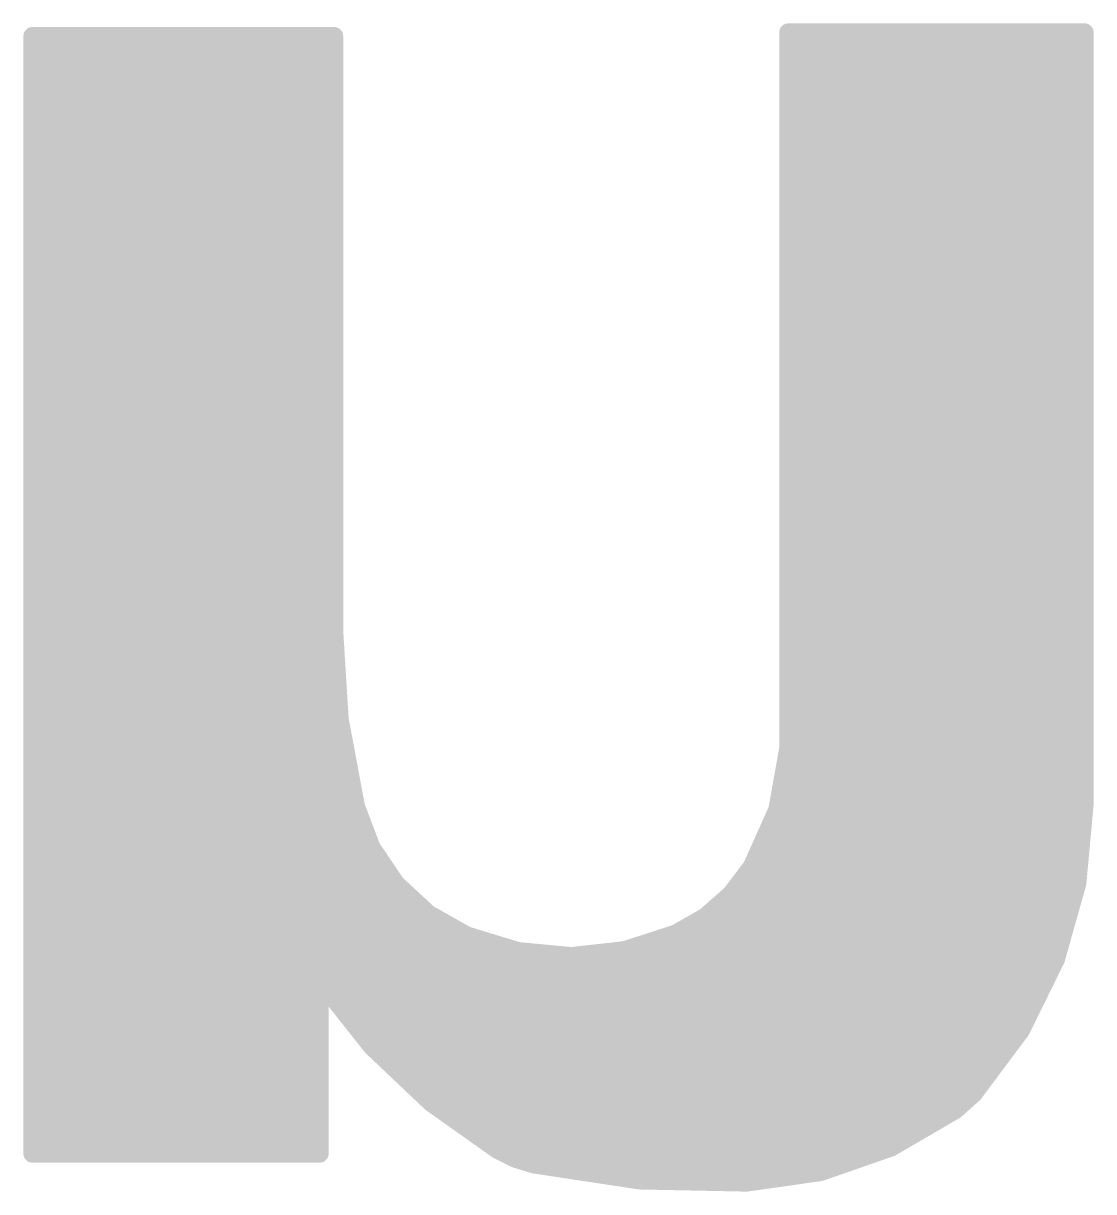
# Model space of a CAD drawing. Extents: x -57.1 to 21.7, y -10.2 to 39.5.
# Drawn here: x 9.84 to 11.336, y 17.155 to 18.788 of the extents above; entities that cross this region are included whole.
import ezdxf

# ---------------------------------------------------------------- set-up
doc = ezdxf.new("R2010")
doc.units = 0
doc.layers.add('22', color=53, linetype='CONTINUOUS')

msp = doc.modelspace()

# ---------------------------------------------------------------- linework, layer by layer
at = {"layer": '22', "const_width": 0.0127}
for points in [[(9.8527, 18.777, 1), (9.8527, 18.7643)], [(9.859, 18.7706, 1), (9.8464, 18.7706)], [(10.2806, 18.7706, 1), (10.268, 18.7706)], [(10.2743, 18.7643, 1), (10.2743, 18.777)], [(10.9093, 18.7821, 1), (10.9093, 18.7693)], [(10.9093, 18.777, 1), (10.9093, 18.7643)], [(10.9156, 18.7757, 1), (10.903, 18.7757)], [(11.3296, 18.7757, 1), (11.317, 18.7757)], [(11.3233, 18.7693, 1), (11.3233, 18.7821)], [(11.3233, 18.7643, 1), (11.3233, 18.777)], [(9.8527, 18.7516, 1), (9.8527, 18.7388)], [(10.2743, 18.7388, 1), (10.2743, 18.7516)], [(10.9093, 18.7516, 1), (10.9093, 18.7388)], [(11.3233, 18.7388, 1), (11.3233, 18.7516)], [(9.8527, 18.7262, 1), (9.8527, 18.7134)], [(10.2743, 18.7134, 1), (10.2743, 18.7262)], [(10.9093, 18.7262, 1), (10.9093, 18.7134)], [(11.3233, 18.7134, 1), (11.3233, 18.7262)], [(9.8527, 18.7008, 1), (9.8527, 18.6881)], [(10.2743, 18.6881, 1), (10.2743, 18.7008)], [(10.9093, 18.7008, 1), (10.9093, 18.6881)], [(11.3233, 18.6881, 1), (11.3233, 18.7008)], [(9.8527, 18.6754, 1), (9.8527, 18.6626)], [(10.2743, 18.6626, 1), (10.2743, 18.6754)], [(10.9093, 18.6754, 1), (10.9093, 18.6626)], [(11.3233, 18.6626, 1), (11.3233, 18.6754)], [(9.8527, 18.65, 1), (9.8527, 18.6372)], [(10.2743, 18.6372, 1), (10.2743, 18.65)], [(10.9093, 18.65, 1), (10.9093, 18.6372)], [(11.3233, 18.6372, 1), (11.3233, 18.65)], [(9.8527, 18.6246, 1), (9.8527, 18.6119)], [(10.2743, 18.6119, 1), (10.2743, 18.6246)], [(10.9093, 18.6246, 1), (10.9093, 18.6119)], [(11.3233, 18.6119, 1), (11.3233, 18.6246)], [(9.8527, 18.5992, 1), (9.8527, 18.5864)], [(10.2743, 18.5864, 1), (10.2743, 18.5992)], [(10.9093, 18.5992, 1), (10.9093, 18.5864)], [(11.3233, 18.5864, 1), (11.3233, 18.5992)], [(9.8527, 18.5738, 1), (9.8527, 18.561)], [(10.2743, 18.561, 1), (10.2743, 18.5738)], [(10.9093, 18.5738, 1), (10.9093, 18.561)], [(11.3233, 18.561, 1), (11.3233, 18.5738)], [(9.8527, 18.5484, 1), (9.8527, 18.5357)], [(10.2743, 18.5357, 1), (10.2743, 18.5484)], [(10.9093, 18.5484, 1), (10.9093, 18.5357)], [(11.3233, 18.5357, 1), (11.3233, 18.5484)], [(9.8527, 18.523, 1), (9.8527, 18.5102)], [(10.2743, 18.5102, 1), (10.2743, 18.523)], [(10.9093, 18.523, 1), (10.9093, 18.5102)], [(11.3233, 18.5102, 1), (11.3233, 18.523)], [(9.8527, 18.4976, 1), (9.8527, 18.4848)], [(10.2743, 18.4848, 1), (10.2743, 18.4976)], [(10.9093, 18.4976, 1), (10.9093, 18.4848)], [(11.3233, 18.4848, 1), (11.3233, 18.4976)], [(9.8527, 18.4722, 1), (9.8527, 18.4595)], [(10.2743, 18.4595, 1), (10.2743, 18.4722)], [(10.9093, 18.4722, 1), (10.9093, 18.4595)], [(11.3233, 18.4595, 1), (11.3233, 18.4722)], [(9.8527, 18.4468, 1), (9.8527, 18.434)], [(10.2743, 18.434, 1), (10.2743, 18.4468)], [(10.9093, 18.4468, 1), (10.9093, 18.434)], [(11.3233, 18.434, 1), (11.3233, 18.4468)], [(9.8527, 18.4214, 1), (9.8527, 18.4086)], [(10.2743, 18.4086, 1), (10.2743, 18.4214)], [(10.9093, 18.4214, 1), (10.9093, 18.4086)], [(11.3233, 18.4086, 1), (11.3233, 18.4214)], [(9.8527, 18.396, 1), (9.8527, 18.3833)], [(10.2743, 18.3833, 1), (10.2743, 18.396)], [(10.9093, 18.396, 1), (10.9093, 18.3833)], [(11.3233, 18.3833, 1), (11.3233, 18.396)], [(9.8527, 18.3706, 1), (9.8527, 18.3578)], [(10.2743, 18.3578, 1), (10.2743, 18.3706)], [(10.9093, 18.3706, 1), (10.9093, 18.3578)], [(11.3233, 18.3578, 1), (11.3233, 18.3706)], [(9.8527, 18.3452, 1), (9.8527, 18.3325)], [(10.2743, 18.3325, 1), (10.2743, 18.3452)], [(10.9093, 18.3452, 1), (10.9093, 18.3325)], [(11.3233, 18.3325, 1), (11.3233, 18.3452)], [(9.8527, 18.3198, 1), (9.8527, 18.3071)], [(10.2743, 18.3071, 1), (10.2743, 18.3198)], [(10.9093, 18.3198, 1), (10.9093, 18.3071)], [(11.3233, 18.3071, 1), (11.3233, 18.3198)], [(9.8527, 18.2944, 1), (9.8527, 18.2816)], [(10.2743, 18.2816, 1), (10.2743, 18.2944)], [(10.9093, 18.2944, 1), (10.9093, 18.2816)], [(11.3233, 18.2816, 1), (11.3233, 18.2944)], [(9.8527, 18.269, 1), (9.8527, 18.2563)], [(10.2743, 18.2563, 1), (10.2743, 18.269)], [(10.9093, 18.269, 1), (10.9093, 18.2563)], [(11.3233, 18.2563, 1), (11.3233, 18.269)], [(9.8527, 18.2436, 1), (9.8527, 18.2309)], [(10.2743, 18.2309, 1), (10.2743, 18.2436)], [(10.9093, 18.2436, 1), (10.9093, 18.2309)], [(11.3233, 18.2309, 1), (11.3233, 18.2436)], [(9.8527, 18.2182, 1), (9.8527, 18.2054)], [(10.2743, 18.2054, 1), (10.2743, 18.2182)], [(10.9093, 18.2182, 1), (10.9093, 18.2054)], [(11.3233, 18.2054, 1), (11.3233, 18.2182)], [(9.8527, 18.1928, 1), (9.8527, 18.1801)], [(10.2743, 18.1801, 1), (10.2743, 18.1928)], [(10.9093, 18.1928, 1), (10.9093, 18.1801)], [(11.3233, 18.1801, 1), (11.3233, 18.1928)], [(9.8527, 18.1674, 1), (9.8527, 18.1547)], [(10.2743, 18.1547, 1), (10.2743, 18.1674)], [(10.9093, 18.1674, 1), (10.9093, 18.1547)], [(11.3233, 18.1547, 1), (11.3233, 18.1674)], [(9.8527, 18.142, 1), (9.8527, 18.1292)], [(10.2743, 18.1292, 1), (10.2743, 18.142)], [(10.9093, 18.142, 1), (10.9093, 18.1292)], [(11.3233, 18.1292, 1), (11.3233, 18.142)], [(9.8527, 18.1166, 1), (9.8527, 18.1039)], [(10.2743, 18.1039, 1), (10.2743, 18.1166)], [(10.9093, 18.1166, 1), (10.9093, 18.1039)], [(11.3233, 18.1039, 1), (11.3233, 18.1166)], [(9.8527, 18.0912, 1), (9.8527, 18.0785)], [(10.2743, 18.0785, 1), (10.2743, 18.0912)], [(10.9093, 18.0912, 1), (10.9093, 18.0785)], [(11.3233, 18.0785, 1), (11.3233, 18.0912)], [(9.8527, 18.0658, 1), (9.8527, 18.053)], [(10.2743, 18.053, 1), (10.2743, 18.0658)], [(10.9093, 18.0658, 1), (10.9093, 18.053)], [(11.3233, 18.053, 1), (11.3233, 18.0658)], [(9.8527, 18.0404, 1), (9.8527, 18.0277)], [(10.2743, 18.0277, 1), (10.2743, 18.0404)], [(10.9093, 18.0404, 1), (10.9093, 18.0277)], [(11.3233, 18.0277, 1), (11.3233, 18.0404)], [(9.8527, 18.015, 1), (9.8527, 18.0023)], [(10.2743, 18.0023, 1), (10.2743, 18.015)], [(10.9093, 18.015, 1), (10.9093, 18.0023)], [(11.3233, 18.0023, 1), (11.3233, 18.015)], [(9.8527, 17.9896, 1), (9.8527, 17.9768)], [(10.2743, 17.9768, 1), (10.2743, 17.9896)], [(10.9093, 17.9896, 1), (10.9093, 17.9768)], [(11.3233, 17.9768, 1), (11.3233, 17.9896)], [(9.8527, 17.9642, 1), (9.8527, 17.9515)], [(10.2743, 17.9515, 1), (10.2743, 17.9642)], [(10.9093, 17.9642, 1), (10.9093, 17.9515)], [(11.3233, 17.9515, 1), (11.3233, 17.9642)], [(10.2806, 17.9404, 1), (10.268, 17.9396)], [(9.8527, 17.9388, 1), (9.8527, 17.9261)], [(10.268, 17.94, 1), (10.2806, 17.94)], [(10.2748, 17.9261, 1), (10.2748, 17.9388)], [(10.9093, 17.9388, 1), (10.9093, 17.9261)], [(11.3233, 17.9261, 1), (11.3233, 17.9388)], [(9.8527, 17.9134, 1), (9.8527, 17.9006)], [(10.2763, 17.9006, 1), (10.2763, 17.9134)], [(10.9093, 17.9134, 1), (10.9093, 17.9006)], [(11.3233, 17.9006, 1), (11.3233, 17.9134)], [(9.8527, 17.888, 1), (9.8527, 17.8753)], [(10.2779, 17.8753, 1), (10.2779, 17.888)], [(10.9093, 17.888, 1), (10.9093, 17.8753)], [(11.3233, 17.8753, 1), (11.3233, 17.888)], [(9.8527, 17.8626, 1), (9.8527, 17.8498)], [(10.2795, 17.8498, 1), (10.2795, 17.8626)], [(10.9093, 17.8626, 1), (10.9093, 17.8498)], [(11.3233, 17.8498, 1), (11.3233, 17.8626)], [(9.8527, 17.8372, 1), (9.8527, 17.8244)], [(10.281, 17.8244, 1), (10.281, 17.8372)], [(10.9093, 17.8372, 1), (10.9093, 17.8244)], [(11.3233, 17.8244, 1), (11.3233, 17.8372)], [(10.2882, 17.817, 1), (10.2757, 17.8147)], [(10.2756, 17.8155, 1), (10.2883, 17.8163)], [(9.8527, 17.8118, 1), (9.8527, 17.7991)], [(10.2839, 17.7991, 1), (10.2839, 17.8118)], [(10.9093, 17.8118, 1), (10.9093, 17.7991)], [(11.3233, 17.7991, 1), (11.3233, 17.8118)], [(9.8527, 17.7864, 1), (9.8527, 17.7736)], [(10.2887, 17.7736, 1), (10.2887, 17.7864)], [(10.9093, 17.7864, 1), (10.9093, 17.7736)], [(10.9156, 17.7738, 1), (10.903, 17.776)], [(11.3233, 17.7736, 1), (11.3233, 17.7864)], [(10.903, 17.7749, 1), (10.9156, 17.7749)], [(9.8527, 17.761, 1), (9.8527, 17.7482)], [(10.2934, 17.7482, 1), (10.2934, 17.761)], [(10.9057, 17.761, 1), (10.9057, 17.7482)], [(11.3233, 17.7482, 1), (11.3233, 17.761)], [(9.8527, 17.7356, 1), (9.8527, 17.7229)], [(10.2981, 17.7229, 1), (10.2981, 17.7356)], [(10.9011, 17.7356, 1), (10.9011, 17.7229)], [(11.3233, 17.7229, 1), (11.3233, 17.7356)], [(9.8527, 17.7102, 1), (9.8527, 17.6974)], [(10.3107, 17.6959, 1), (10.2989, 17.6913)], [(10.3029, 17.6974, 1), (10.3029, 17.7102)], [(10.8966, 17.7102, 1), (10.8966, 17.6974)], [(11.3296, 17.6956, 1), (11.317, 17.6968)], [(11.3233, 17.6974, 1), (11.3233, 17.7102)], [(9.8527, 17.6848, 1), (9.8527, 17.672)], [(10.2986, 17.6924, 1), (10.311, 17.6948)], [(10.3106, 17.672, 1), (10.3106, 17.6848)], [(10.8891, 17.6848, 1), (10.8891, 17.672)], [(10.8877, 17.6904, 1), (10.9002, 17.6881)], [(10.8998, 17.6867, 1), (10.8882, 17.6918)], [(11.317, 17.6962, 1), (11.3296, 17.6962)], [(11.3217, 17.672, 1), (11.3217, 17.6848)], [(9.8527, 17.6594, 1), (9.8527, 17.6467)], [(10.3202, 17.6467, 1), (10.3202, 17.6594)], [(10.8778, 17.6594, 1), (10.8778, 17.6467)], [(11.3193, 17.6467, 1), (11.3193, 17.6594)], [(9.8527, 17.634, 1), (9.8527, 17.6212)], [(10.3319, 17.6397, 1), (10.3213, 17.6326)], [(10.3207, 17.6339, 1), (10.3325, 17.6384)], [(10.3323, 17.6212, 1), (10.3323, 17.634)], [(10.8665, 17.634, 1), (10.8665, 17.6212)], [(11.317, 17.6212, 1), (11.317, 17.634)], [(9.8527, 17.6086, 1), (9.8527, 17.5958)], [(10.3495, 17.5958, 1), (10.3495, 17.6086)], [(10.8528, 17.6086, 1), (10.8528, 17.5958)], [(10.8527, 17.6124, 1), (10.8643, 17.6072)], [(10.8636, 17.606, 1), (10.8534, 17.6136)], [(11.3147, 17.5958, 1), (11.3147, 17.6086)], [(10.3653, 17.5899, 1), (10.3567, 17.5805)], [(10.3557, 17.5816, 1), (10.3663, 17.5887)], [(11.3069, 17.5868, 1), (11.3195, 17.5856)], [(11.3193, 17.5845, 1), (11.3071, 17.5879)], [(9.8527, 17.5832, 1), (9.8527, 17.5705)], [(10.3701, 17.5705, 1), (10.3701, 17.5832)], [(10.8246, 17.5752, 1), (10.8347, 17.5675)], [(10.8338, 17.5666, 1), (10.8254, 17.5761)], [(10.8337, 17.5832, 1), (10.8337, 17.5705)], [(11.3105, 17.5705, 1), (11.3105, 17.5832)], [(9.8527, 17.5578, 1), (9.8527, 17.545)], [(10.3976, 17.545, 1), (10.3976, 17.5578)], [(10.807, 17.5578, 1), (10.807, 17.545)], [(11.3034, 17.545, 1), (11.3034, 17.5578)], [(10.4093, 17.549, 1), (10.403, 17.538)], [(10.4019, 17.5388, 1), (10.4105, 17.5482)], [(10.7894, 17.5443, 1), (10.7978, 17.5348)], [(10.7967, 17.5341, 1), (10.7904, 17.5451)], [(9.8527, 17.5324, 1), (9.8527, 17.5196)], [(10.4372, 17.5196, 1), (10.4372, 17.5324)], [(10.4616, 17.5194, 1), (10.4578, 17.5072)], [(10.4566, 17.5078, 1), (10.4628, 17.5188)], [(10.7487, 17.5213, 1), (10.7549, 17.5103)], [(10.7538, 17.5098, 1), (10.7498, 17.5218)], [(10.7697, 17.5324, 1), (10.7697, 17.5196)], [(11.2962, 17.5196, 1), (11.2962, 17.5324)], [(9.8527, 17.507, 1), (9.8527, 17.4943)], [(10.5012, 17.4943, 1), (10.5012, 17.507)], [(10.705, 17.507, 1), (10.705, 17.4943)], [(11.2891, 17.4943, 1), (11.2891, 17.507)], [(10.532, 17.4977, 1), (10.5308, 17.4851)], [(10.5295, 17.4853, 1), (10.5332, 17.4975)], [(10.6053, 17.4907, 1), (10.6067, 17.4781)], [(10.6054, 17.4781, 1), (10.6066, 17.4907)], [(10.6785, 17.4987, 1), (10.6825, 17.4866)], [(10.6812, 17.4863, 1), (10.6798, 17.499)], [(11.2889, 17.4771, 1), (11.2775, 17.4827)], [(9.8527, 17.4816, 1), (9.8527, 17.4688)], [(11.2771, 17.4816, 1), (11.2894, 17.4782)], [(11.2809, 17.4688, 1), (11.2809, 17.4816)], [(9.8527, 17.4562, 1), (9.8527, 17.4434)], [(10.254, 17.4537, 1), (10.254, 17.441)], [(10.2604, 17.4473, 1), (10.2477, 17.4473)], [(10.2615, 17.4512, 1), (10.2515, 17.4434)], [(10.2565, 17.441, 1), (10.2565, 17.4537)], [(11.2684, 17.4434, 1), (11.2684, 17.4562)], [(9.8527, 17.4308, 1), (9.8527, 17.4181)], [(10.254, 17.4181, 1), (10.254, 17.4308)], [(10.2746, 17.4308, 1), (10.2746, 17.4181)], [(11.2559, 17.4181, 1), (11.2559, 17.4308)], [(9.8527, 17.4054, 1), (9.8527, 17.3926)], [(10.254, 17.3926, 1), (10.254, 17.4054)], [(10.2947, 17.4054, 1), (10.2947, 17.3926)], [(11.2434, 17.3926, 1), (11.2434, 17.4054)], [(9.8527, 17.38, 1), (9.8527, 17.3672)], [(10.254, 17.3672, 1), (10.254, 17.38)], [(10.3148, 17.38, 1), (10.3148, 17.3672)], [(11.2287, 17.3836, 1), (11.2401, 17.378)], [(11.229, 17.3672, 1), (11.229, 17.38)], [(11.2395, 17.377, 1), (11.2293, 17.3846)], [(10.3316, 17.3625, 1), (10.3228, 17.3533)], [(10.3222, 17.354, 1), (10.3322, 17.3619)], [(9.8527, 17.3546, 1), (9.8527, 17.3419)], [(10.254, 17.3419, 1), (10.254, 17.3546)], [(10.3375, 17.3546, 1), (10.3375, 17.3419)], [(11.2101, 17.3419, 1), (11.2101, 17.3546)], [(9.8527, 17.3292, 1), (9.8527, 17.3164)], [(10.254, 17.3164, 1), (10.254, 17.3292)], [(10.3642, 17.3292, 1), (10.3642, 17.3164)], [(11.1912, 17.3164, 1), (11.1912, 17.3292)], [(9.8527, 17.3038, 1), (9.8527, 17.291)], [(10.254, 17.291, 1), (10.254, 17.3038)], [(10.391, 17.3038, 1), (10.391, 17.291)], [(11.1633, 17.2961, 1), (11.1735, 17.2885)], [(11.1726, 17.2876, 1), (11.1642, 17.297)], [(11.1722, 17.291, 1), (11.1722, 17.3038)], [(9.8527, 17.2784, 1), (9.8527, 17.2657)], [(10.254, 17.2657, 1), (10.254, 17.2784)], [(10.4136, 17.2847, 1), (10.4062, 17.2743)], [(10.4055, 17.2749, 1), (10.4143, 17.2841)], [(10.4205, 17.2784, 1), (10.4205, 17.2657)], [(11.1388, 17.2742, 1), (11.1472, 17.2648)], [(11.1462, 17.264, 1), (11.1398, 17.275)], [(11.1458, 17.2657, 1), (11.1458, 17.2784)], [(9.8527, 17.253, 1), (9.8527, 17.2402)], [(10.254, 17.2402, 1), (10.254, 17.253)], [(10.4563, 17.253, 1), (10.4563, 17.2402)], [(11.1037, 17.2402, 1), (11.1037, 17.253)], [(9.8527, 17.2276, 1), (9.8527, 17.2148)], [(10.254, 17.2148, 1), (10.254, 17.2276)], [(10.4922, 17.2276, 1), (10.4922, 17.2148)], [(11.0602, 17.2148, 1), (11.0602, 17.2276)], [(9.8527, 17.2149, 1), (9.8527, 17.2021)], [(9.8464, 17.2085, 1), (9.859, 17.2085)], [(10.2477, 17.2085, 1), (10.2604, 17.2085)], [(10.254, 17.2021, 1), (10.254, 17.2149)], [(10.5057, 17.2193, 1), (10.5001, 17.2079)], [(10.4992, 17.2084, 1), (10.5066, 17.2188)], [(11.0496, 17.2224, 1), (11.056, 17.2114)], [(11.0549, 17.2109, 1), (11.0507, 17.2229)], [(10.5293, 17.2074, 1), (10.5256, 17.1953)], [(10.5246, 17.1957, 1), (10.5303, 17.207)], [(10.5456, 17.2022, 1), (10.5456, 17.1895)], [(10.5547, 17.1996, 1), (10.5527, 17.187)], [(10.5518, 17.1872, 1), (10.5556, 17.1994)], [(10.9921, 17.1895, 1), (10.9921, 17.2022)], [(10.7016, 17.1773, 1), (10.7013, 17.1646)], [(10.7005, 17.1647, 1), (10.7024, 17.1772)], [(10.7278, 17.1768, 1), (10.7278, 17.164)], [(10.8685, 17.164, 1), (10.8685, 17.1768)], [(10.9522, 17.1886, 1), (10.9563, 17.1766)], [(10.9551, 17.1763, 1), (10.9533, 17.1889)], [(10.85, 17.1742, 1), (10.8518, 17.1616)], [(10.8508, 17.1616, 1), (10.851, 17.1742)]]:
    msp.add_lwpolyline(points, format="xyb", dxfattribs=at)
at = {"layer": '22', "const_width": 0.0254}
for points in [[(9.8527, 17.2085), (9.8527, 18.7706)], [(9.8527, 18.7706), (10.2743, 18.7706)], [(10.2743, 18.7706), (10.2743, 17.94)], [(10.9093, 17.7749), (10.9093, 18.7757)], [(10.9093, 18.7757), (11.3233, 18.7757)], [(10.9093, 18.7706), (11.3233, 18.7706)], [(11.3233, 18.7757), (11.3233, 17.6962)], [(9.8527, 18.7452), (10.2743, 18.7452)], [(10.9093, 18.7452), (11.3233, 18.7452)], [(9.8527, 18.7198), (10.2743, 18.7198)], [(10.9093, 18.7198), (11.3233, 18.7198)], [(9.8527, 18.6944), (10.2743, 18.6944)], [(10.9093, 18.6944), (11.3233, 18.6944)], [(9.8527, 18.669), (10.2743, 18.669)], [(10.9093, 18.669), (11.3233, 18.669)], [(9.8527, 18.6436), (10.2743, 18.6436)], [(10.9093, 18.6436), (11.3233, 18.6436)], [(9.8527, 18.6182), (10.2743, 18.6182)], [(10.9093, 18.6182), (11.3233, 18.6182)], [(9.8527, 18.5928), (10.2743, 18.5928)], [(10.9093, 18.5928), (11.3233, 18.5928)], [(9.8527, 18.5674), (10.2743, 18.5674)], [(10.9093, 18.5674), (11.3233, 18.5674)], [(9.8527, 18.542), (10.2743, 18.542)], [(10.9093, 18.542), (11.3233, 18.542)], [(9.8527, 18.5166), (10.2743, 18.5166)], [(10.9093, 18.5166), (11.3233, 18.5166)], [(9.8527, 18.4912), (10.2743, 18.4912)], [(10.9093, 18.4912), (11.3233, 18.4912)], [(9.8527, 18.4658), (10.2743, 18.4658)], [(10.9093, 18.4658), (11.3233, 18.4658)], [(9.8527, 18.4404), (10.2743, 18.4404)], [(10.9093, 18.4404), (11.3233, 18.4404)], [(9.8527, 18.415), (10.2743, 18.415)], [(10.9093, 18.415), (11.3233, 18.415)], [(9.8527, 18.3896), (10.2743, 18.3896)], [(10.9093, 18.3896), (11.3233, 18.3896)], [(9.8527, 18.3642), (10.2743, 18.3642)], [(10.9093, 18.3642), (11.3233, 18.3642)], [(9.8527, 18.3388), (10.2743, 18.3388)], [(10.9093, 18.3388), (11.3233, 18.3388)], [(9.8527, 18.3134), (10.2743, 18.3134)], [(10.9093, 18.3134), (11.3233, 18.3134)], [(9.8527, 18.288), (10.2743, 18.288)], [(10.9093, 18.288), (11.3233, 18.288)], [(9.8527, 18.2626), (10.2743, 18.2626)], [(10.9093, 18.2626), (11.3233, 18.2626)], [(9.8527, 18.2372), (10.2743, 18.2372)], [(10.9093, 18.2372), (11.3233, 18.2372)], [(9.8527, 18.2118), (10.2743, 18.2118)], [(10.9093, 18.2118), (11.3233, 18.2118)], [(9.8527, 18.1864), (10.2743, 18.1864)], [(10.9093, 18.1864), (11.3233, 18.1864)], [(9.8527, 18.161), (10.2743, 18.161)], [(10.9093, 18.161), (11.3233, 18.161)], [(9.8527, 18.1356), (10.2743, 18.1356)], [(10.9093, 18.1356), (11.3233, 18.1356)], [(9.8527, 18.1102), (10.2743, 18.1102)], [(10.9093, 18.1102), (11.3233, 18.1102)], [(9.8527, 18.0848), (10.2743, 18.0848)], [(10.9093, 18.0848), (11.3233, 18.0848)], [(9.8527, 18.0594), (10.2743, 18.0594)], [(10.9093, 18.0594), (11.3233, 18.0594)], [(9.8527, 18.034), (10.2743, 18.034)], [(10.9093, 18.034), (11.3233, 18.034)], [(9.8527, 18.0086), (10.2743, 18.0086)], [(10.9093, 18.0086), (11.3233, 18.0086)], [(9.8527, 17.9832), (10.2743, 17.9832)], [(10.9093, 17.9832), (11.3233, 17.9832)], [(9.8527, 17.9578), (10.2743, 17.9578)], [(10.9093, 17.9578), (11.3233, 17.9578)], [(10.2743, 17.94), (10.282, 17.8159)], [(9.8527, 17.9324), (10.2748, 17.9324)], [(10.9093, 17.9324), (11.3233, 17.9324)], [(9.8527, 17.907), (10.2763, 17.907)], [(10.9093, 17.907), (11.3233, 17.907)], [(9.8527, 17.8816), (10.2779, 17.8816)], [(10.9093, 17.8816), (11.3233, 17.8816)], [(9.8527, 17.8562), (10.2795, 17.8562)], [(10.9093, 17.8562), (11.3233, 17.8562)], [(9.8527, 17.8308), (10.281, 17.8308)], [(10.9093, 17.8308), (11.3233, 17.8308)], [(10.282, 17.8159), (10.3048, 17.6936)], [(9.8527, 17.8054), (10.2839, 17.8054)], [(10.9093, 17.8054), (11.3233, 17.8054)], [(9.8527, 17.78), (10.2887, 17.78)], [(10.894, 17.6892), (10.9093, 17.7749)], [(10.9093, 17.78), (11.3233, 17.78)], [(9.8527, 17.7546), (10.2934, 17.7546)], [(10.9057, 17.7546), (11.3233, 17.7546)], [(9.8527, 17.7292), (10.2981, 17.7292)], [(10.9011, 17.7292), (11.3233, 17.7292)], [(9.8527, 17.7038), (10.3029, 17.7038)], [(10.3048, 17.6936), (10.3266, 17.6361)], [(10.8966, 17.7038), (11.3233, 17.7038)], [(11.3233, 17.6962), (11.3132, 17.5862)], [(9.8527, 17.6784), (10.3106, 17.6784)], [(10.8585, 17.6098), (10.894, 17.6892)], [(10.8891, 17.6784), (11.3217, 17.6784)], [(9.8527, 17.653), (10.3202, 17.653)], [(10.8778, 17.653), (11.3193, 17.653)], [(9.8527, 17.6276), (10.3323, 17.6276)], [(10.3266, 17.6361), (10.361, 17.5852)], [(10.8665, 17.6276), (11.317, 17.6276)], [(9.8527, 17.6022), (10.3495, 17.6022)], [(10.8296, 17.5714), (10.8585, 17.6098)], [(10.8528, 17.6022), (11.3147, 17.6022)], [(10.361, 17.5852), (10.4062, 17.5435)], [(11.3132, 17.5862), (11.2832, 17.4799)], [(9.8527, 17.5768), (10.3701, 17.5768)], [(10.7936, 17.5396), (10.8296, 17.5714)], [(10.8337, 17.5768), (11.3105, 17.5768)], [(9.8527, 17.5514), (10.3976, 17.5514)], [(10.807, 17.5514), (11.3034, 17.5514)], [(10.4062, 17.5435), (10.4597, 17.5133)], [(10.7518, 17.5158), (10.7936, 17.5396)], [(9.8527, 17.526), (10.4372, 17.526)], [(10.4597, 17.5133), (10.5314, 17.4914)], [(10.6805, 17.4927), (10.7518, 17.5158)], [(10.7697, 17.526), (11.2962, 17.526)], [(9.8527, 17.5006), (10.5012, 17.5006)], [(10.705, 17.5006), (11.2891, 17.5006)], [(10.5314, 17.4914), (10.606, 17.4844)], [(10.606, 17.4844), (10.6805, 17.4927)], [(11.2832, 17.4799), (11.2344, 17.3808)], [(9.8527, 17.4752), (11.2809, 17.4752)], [(9.8527, 17.4498), (11.2684, 17.4498)], [(10.2565, 17.4473), (10.254, 17.4473)], [(10.254, 17.4473), (10.254, 17.2085)], [(10.3272, 17.3579), (10.2565, 17.4473)], [(9.8527, 17.4244), (10.254, 17.4244)], [(10.2746, 17.4244), (11.2559, 17.4244)], [(9.8527, 17.399), (10.254, 17.399)], [(10.2947, 17.399), (11.2434, 17.399)], [(9.8527, 17.3736), (10.254, 17.3736)], [(10.3148, 17.3736), (11.229, 17.3736)], [(11.2344, 17.3808), (11.1684, 17.2923)], [(10.4099, 17.2795), (10.3272, 17.3579)], [(9.8527, 17.3482), (10.254, 17.3482)], [(10.3375, 17.3482), (11.2101, 17.3482)], [(9.8527, 17.3228), (10.254, 17.3228)], [(10.3642, 17.3228), (11.1912, 17.3228)], [(9.8527, 17.2974), (10.254, 17.2974)], [(10.391, 17.2974), (11.1722, 17.2974)], [(11.1684, 17.2923), (11.143, 17.2695)], [(9.8527, 17.272), (10.254, 17.272)], [(10.5029, 17.2136), (10.4099, 17.2795)], [(10.4205, 17.272), (11.1458, 17.272)], [(11.143, 17.2695), (11.0528, 17.2169)], [(9.8527, 17.2466), (10.254, 17.2466)], [(10.4563, 17.2466), (11.1037, 17.2466)], [(9.8527, 17.2212), (10.254, 17.2212)], [(10.4922, 17.2212), (11.0602, 17.2212)], [(10.254, 17.2085), (9.8527, 17.2085)], [(10.5275, 17.2013), (10.5029, 17.2136)], [(11.0528, 17.2169), (10.9542, 17.1826)], [(10.5537, 17.1933), (10.5275, 17.2013)], [(10.5456, 17.1958), (10.9921, 17.1958)], [(10.7015, 17.1709), (10.5537, 17.1933)], [(10.8509, 17.1679), (10.7015, 17.1709)], [(10.7278, 17.1704), (10.8685, 17.1704)], [(10.9542, 17.1826), (10.8509, 17.1679)]]:
    msp.add_lwpolyline(points, dxfattribs=at)

doc.saveas('drawing.dxf')
